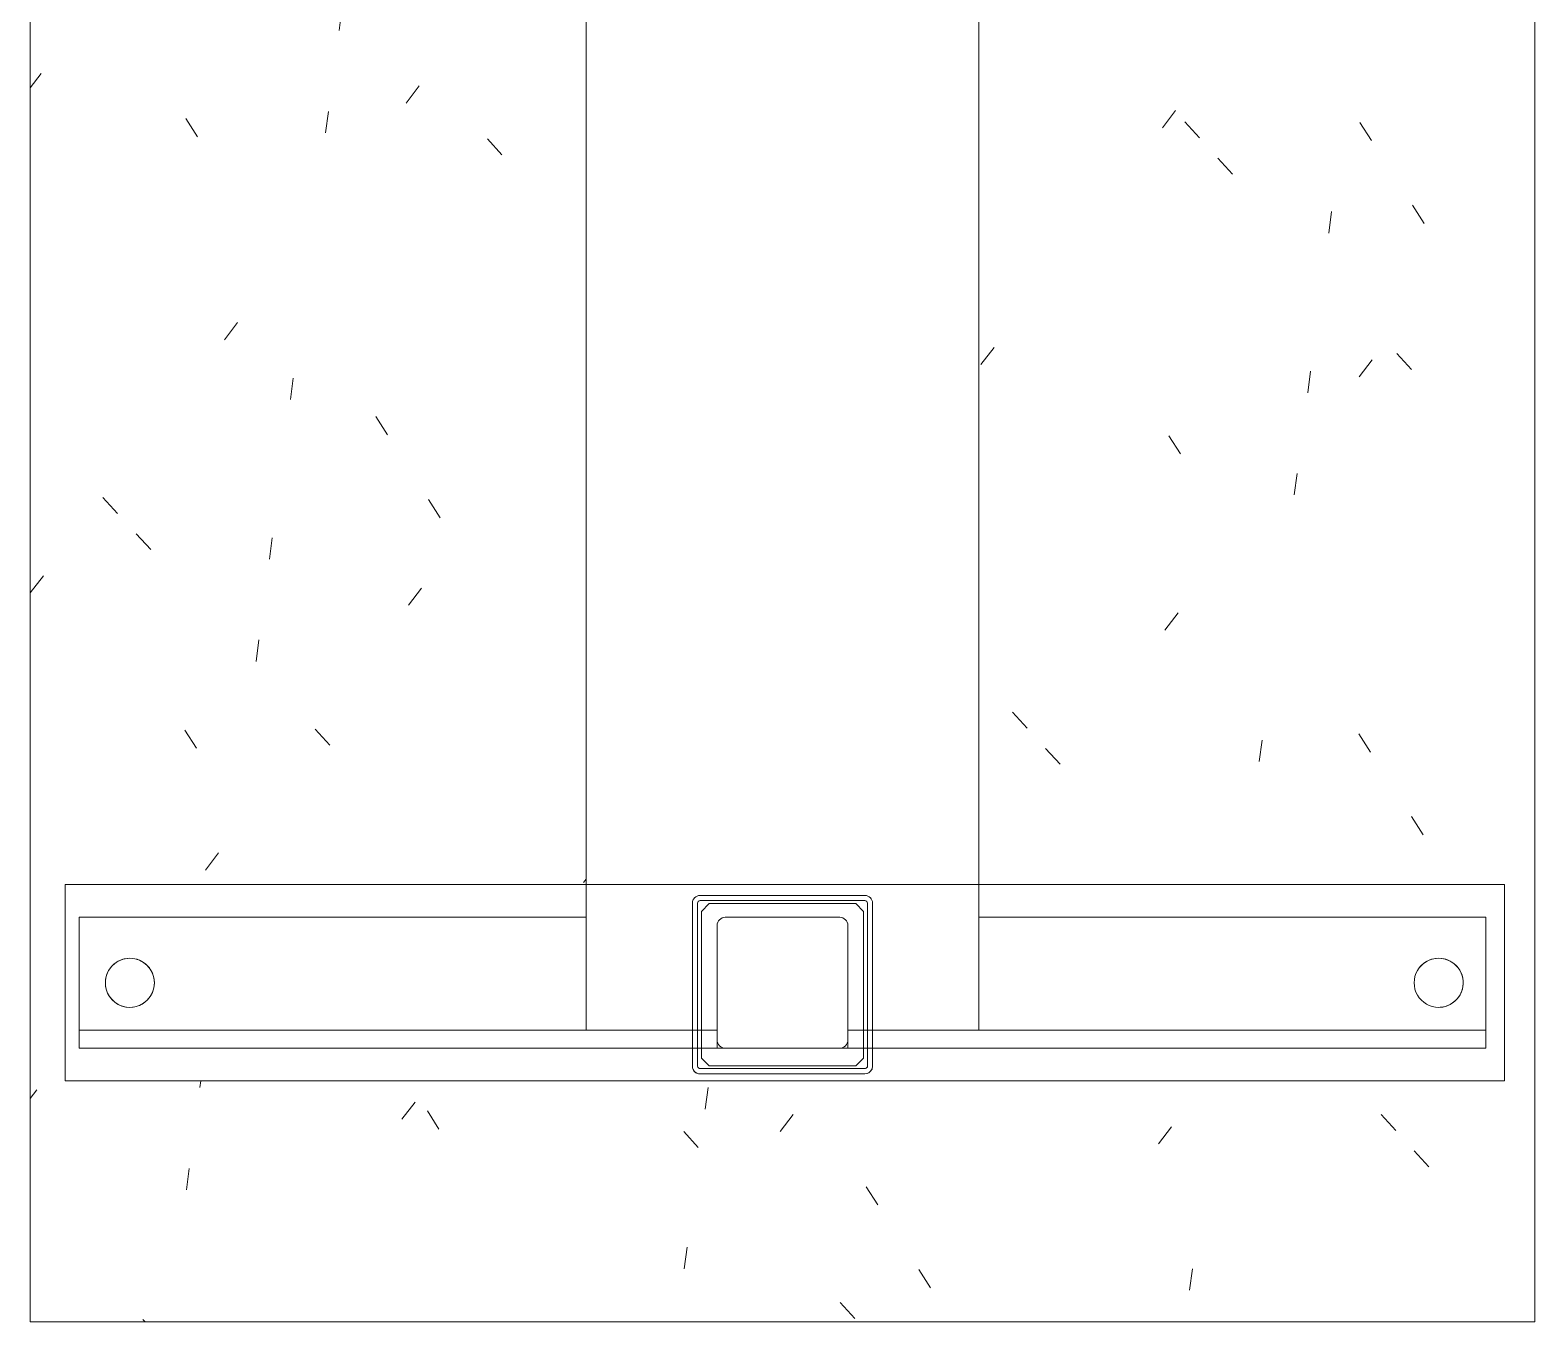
# Model space of a CAD drawing. Header units: inches. Extents: x -326 to 986, y -79 to 1436.
# Drawn here: x 25.52 to 48.52, y 917.9 to 937.64 of the extents above; entities that cross this region are included whole.
import ezdxf

# ---------------------------------------------------------------- set-up
doc = ezdxf.new("R2010")
doc.units = ezdxf.units.IN
doc.header["$LTSCALE"] = 48
doc.header["$MEASUREMENT"] = 0
doc.layers.add('I-FURN-PNLS', color=47, linetype='Continuous', lineweight=9)

# ---------------------------------------------------------------- blocks, each defined once
blk = doc.blocks.new('Allsteel - Table - Altitude - Rectangular - 24__D x 60__W Lam - T Mold - T-Leg 2-7710501-Level XX  POWER _ SIGNAL NEW')
at = {"layer": 'I-FURN-PNLS'}
h = blk.add_hatch(dxfattribs=at)
h.set_pattern_fill('FP1_2', color=256, style=0, pattern_type=2)
h.set_pattern_definition([(142.5, (0, 0), (0.189, 5.7805), [0.33, -4.23, 0.33, -4.77, -4.875]), (142.5, (0, 0), (0.189, 5.7805), [-9.66, 0.33, -4.545]), (172.5, (0, 0), (-5.3093, 8.4664), [0.33, -2.13, 0.33, -3.78, -1.575]), (172.5, (0, 0), (-5.3093, 8.4664), [-6.57, 0.33, -1.245]), (212.5, (3.69, 0), (-9.34226, 0.0171), [0.33, -1.17, 0.33, -5.07, -7.05]), (212.5, (3.69, 0), (-9.34226, 0.0171), [-6.9, 0.33, -6.72]), (222.5, (3.69, 0), (-9.0182, 2.6332), [0.33, -0.42, 0.33, -3.21, -4.05]), (222.5, (3.69, 0), (-9.0182, 2.6332), [-4.29, 0.33, -3.72])])
h.paths.add_polyline_path([(29, -11.5), (29, 11.5), (-19.322, 11.5), (-19.339, 10.75), (-22.318, 10.75), (-22.318, 3), (22.318, 3), (22.318, 11.037), (25.318, 11.037), (25.318, -10.963), (22.318, -10.963), (22.318, -3), (-22.318, -3), (-22.318, -10.963), (-25.318, -10.963), (-25.318, 11.037), (-24.441, 11.037), (-24.441, 11.5), (-29, 11.5), (-29, -11.5), (11.752, -11.5)], flags=0)
for p, q in [((29, 11.5), (-29, 11.5)), ((-29, 11.5), (29, 11.5)), ((29, -11.5), (29, 11.5)), ((29, 11.5), (29, -11.5)), ((25.318, 11.037), (22.318, 11.037)), ((22.318, 11.037), (22.318, 3)), ((22.318, 3), (22.318, 11.037)), ((22.318, 11.037), (25.318, 11.037)), ((25.318, -10.963), (25.318, 11.037)), ((25.318, 11.037), (25.318, -10.963)), ((22.818, 10.75), (22.818, 3)), ((22.818, 3), (22.818, 10.75)), ((24.544, 10.75), (22.818, 10.75)), ((22.818, 10.75), (24.818, 10.75)), ((24.544, 1), (24.544, 10.75)), ((24.544, 10.75), (24.818, 10.75)), ((24.544, 10.75), (24.544, 3)), ((24.818, 10.75), (24.818, -10.75)), ((24.818, 1), (24.818, 10.75)), ((22.818, 3), (-22.818, 3)), ((-22.484, 3), (24.544, 3)), ((22.318, 3), (22.318, -3)), ((22.318, -3), (22.318, 3)), ((24.544, 3), (22.818, 3)), ((24.544, 1), (24.544, 3)), ((22.484, 1.259), (22.484, -1.26)), ((22.484, -1.26), (22.484, 1.259)), ((22.563, -1.261), (22.563, 1.26)), ((22.563, 1.26), (22.563, -1.261)), ((22.602, 1.299), (24.818, 1.299)), ((24.818, 1.299), (22.602, 1.299)), ((24.818, 1.378), (22.603, 1.378)), ((22.603, 1.378), (24.818, 1.378)), ((22.728, 1.24), (22.609, 1.122)), ((22.609, 1.122), (22.728, 1.24)), ((24.818, 1.24), (22.728, 1.24)), ((22.728, 1.24), (24.818, 1.24)), ((25.091, 1.378), (24.818, 1.378)), ((24.818, 1.378), (25.091, 1.378)), ((24.818, 1.299), (25.092, 1.299)), ((25.092, 1.299), (24.818, 1.299)), ((24.972, 1.24), (24.818, 1.24)), ((24.818, 1.24), (24.972, 1.24)), ((25.09, 1.122), (24.972, 1.24)), ((24.972, 1.24), (25.09, 1.122)), ((25.13, 1.26), (25.13, -1.26)), ((25.13, -1.26), (25.13, 1.26)), ((25.211, -1.26), (25.211, 1.257)), ((25.211, 1.257), (25.211, -1.26)), ((22.609, 1.122), (22.609, -1.122)), ((22.609, -1.122), (22.609, 1.122)), ((22.943, 1), (24.693, 1)), ((22.943, 1), (24.544, 1)), ((24.693, 1), (24.544, 1)), ((24.693, 1), (24.818, 1)), ((24.818, 0.875), (24.818, 1)), ((25.09, -1.122), (25.09, 1.122)), ((25.09, 1.122), (25.09, -1.122)), ((22.818, -0.875), (22.818, 0.875)), ((22.818, 0.875), (22.818, -0.875)), ((24.818, -0.875), (24.818, 0.875)), ((24.818, -1), (24.818, -0.875)), ((22.609, -1.122), (22.728, -1.24)), ((22.728, -1.24), (22.609, -1.122)), ((24.693, -1), (22.943, -1)), ((24.544, -1), (22.943, -1)), ((24.544, -10.75), (24.544, -1)), ((24.544, -1), (24.693, -1)), ((24.544, -3), (24.544, -1)), ((24.693, -1), (24.818, -1)), ((24.818, -10.75), (24.818, -1)), ((24.972, -1.24), (25.09, -1.122)), ((25.09, -1.122), (24.972, -1.24)), ((24.818, -1.3), (22.602, -1.3)), ((22.602, -1.3), (24.818, -1.3)), ((22.603, -1.378), (24.818, -1.378)), ((24.818, -1.378), (22.603, -1.378)), ((22.728, -1.24), (24.818, -1.24)), ((24.818, -1.24), (22.728, -1.24)), ((24.818, -1.24), (24.972, -1.24)), ((24.972, -1.24), (24.818, -1.24)), ((25.091, -1.3), (24.818, -1.3)), ((24.818, -1.3), (25.091, -1.3)), ((24.818, -1.378), (25.093, -1.378)), ((25.093, -1.378), (24.818, -1.378)), ((-22.818, -3), (22.818, -3)), ((24.544, -3), (-22.484, -3)), ((22.318, -3), (22.318, -10.963)), ((22.318, -10.963), (22.318, -3)), ((22.818, -10.75), (22.818, -3)), ((22.818, -3), (22.818, -10.75)), ((22.818, -3), (24.544, -3)), ((24.544, -3), (24.544, -10.75)), ((22.818, -10.75), (24.544, -10.75)), ((24.818, -10.75), (22.818, -10.75)), ((24.544, -10.75), (24.818, -10.75)), ((22.318, -10.963), (25.318, -10.963)), ((25.318, -10.963), (22.318, -10.963)), ((29, -11.5), (-29, -11.5)), ((-29, -11.5), (29, -11.5))]:
    blk.add_line(p, q, dxfattribs=at)
for centre, radius, start, end in [((23.819, 10.029), 0.375, 75, 180), ((23.819, 10.029), 0.375, 120, 135), ((23.819, 10.029), 0.375, 15, 120), ((23.819, 10.029), 0.375, 360, 75), ((23.819, 10.029), 0.375, 135, 180), ((23.819, 10.029), 0.375, 0, 15), ((23.819, 10.029), 0.375, 180, 240), ((23.819, 10.029), 0.375, 180, 225), ((23.819, 10.029), 0.375, 240, 360), ((23.819, 10.029), 0.375, 240, 0), ((23.819, 10.029), 0.375, 225, 240), ((22.603, 1.259), 0.118, 90, 180), ((22.603, 1.259), 0.118, 90, 180), ((22.602, 1.26), 0.0385, 90, 180), ((22.602, 1.26), 0.0385, 90, 180), ((25.091, 1.257), 0.12, 75, 90), ((25.091, 1.257), 0.12, 60, 90), ((25.092, 1.26), 0.0385, 60, 90), ((25.092, 1.26), 0.0385, 75, 90), ((25.092, 1.26), 0.0385, 30, 75), ((25.092, 1.26), 0.0385, 0, 60), ((25.091, 1.257), 0.12, 0, 75), ((25.092, 1.26), 0.0385, 0, 30), ((25.091, 1.257), 0.12, 0, 60), ((22.943, 0.875), 0.125, 90, 180), ((22.943, 0.875), 0.125, 90, 180), ((24.693, 0.875), 0.125, 0, 90), ((24.693, 0.875), 0.125, 0, 90), ((22.943, -0.875), 0.125, 180, 270), ((22.943, -0.875), 0.125, 180, 270), ((24.693, -0.875), 0.125, 270, 0), ((24.693, -0.875), 0.125, 270, 0), ((22.603, -1.26), 0.118, 180, 269.9999), ((22.603, -1.26), 0.118, 180, 269.9999), ((22.602, -1.261), 0.0385, 180, 270), ((22.602, -1.261), 0.0385, 180, 270), ((25.091, -1.26), 0.0394, 270, 295.7143), ((25.091, -1.26), 0.0394, 270, 282.8571), ((25.093, -1.26), 0.118, 269.9999, 282.8571), ((25.093, -1.26), 0.118, 269.9999, 282.8571), ((25.091, -1.26), 0.0394, 282.8571, 308.5714), ((25.091, -1.26), 0.0394, 295.7143, 321.4286), ((25.091, -1.26), 0.0394, 308.5714, 347.1429), ((25.093, -1.26), 0.118, 282.8571, 295.7142), ((25.093, -1.26), 0.118, 282.8571, 295.7142), ((25.091, -1.26), 0.0394, 321.4286, 0), ((25.091, -1.26), 0.0394, 347.1429, 0), ((25.093, -1.26), 0.118, 295.7142, 0), ((25.093, -1.26), 0.118, 295.7142, 347.1428), ((25.093, -1.26), 0.118, 347.1428, 0), ((23.819, -9.975), 0.375, 360, 180), ((23.819, -9.975), 0.375, 120, 135), ((23.819, -9.975), 0.375, 0, 120), ((23.819, -9.975), 0.375, 135, 180), ((23.819, -9.975), 0.375, 180, 285), ((23.819, -9.975), 0.375, 180, 225), ((23.819, -9.975), 0.375, 240, 0), ((23.819, -9.975), 0.375, 285, 0), ((23.819, -9.975), 0.375, 225, 240)]:
    blk.add_arc(centre, radius, start, end, dxfattribs=at)

msp = doc.modelspace()

# ---------------------------------------------------------------- block references
at = {"layer": 'I-FURN-PNLS', "rotation": 269.9999999999992}
msp.add_blockref('Allsteel - Table - Altitude - Rectangular - 24__D x 60__W Lam - T Mold - T-Leg 2-7710501-Level XX  POWER _ SIGNAL NEW', (37.016, 946.904), dxfattribs=at)

doc.saveas('drawing.dxf')
